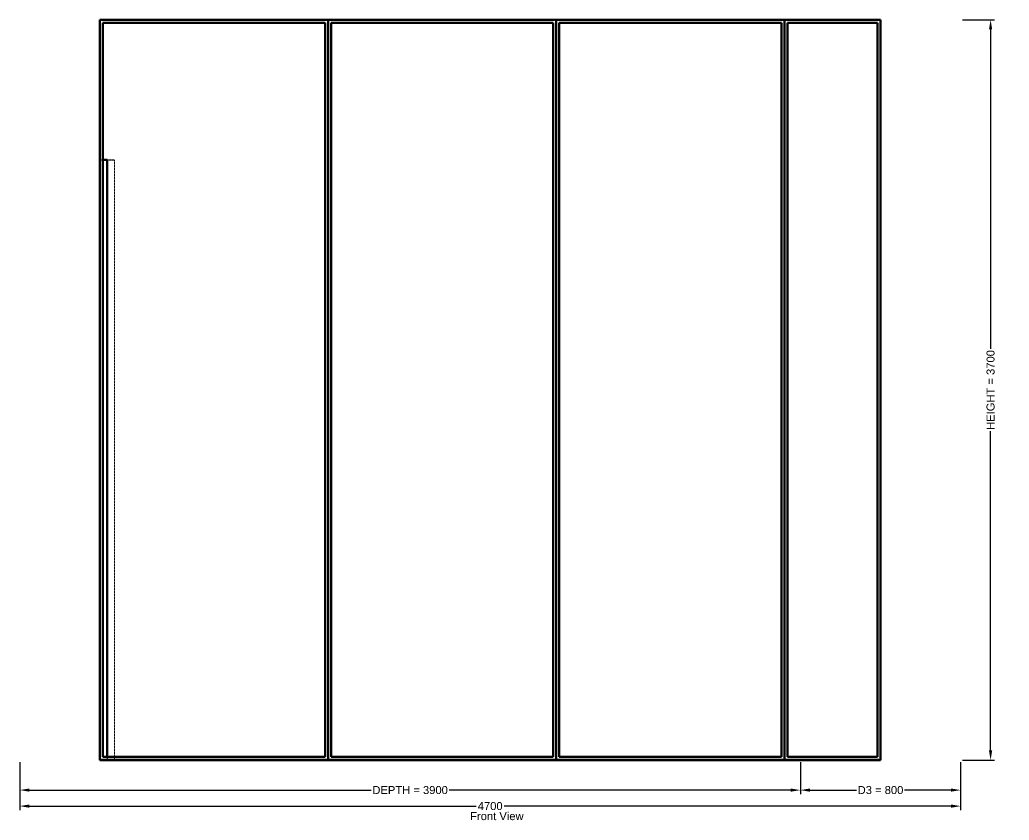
# Model space of a CAD drawing. Header units: millimetres. Extents: x 1091 to 14628, y 360 to 10440.
# Drawn here: x 5088 to 10031, y 6223 to 10225 of the extents above; entities that cross this region are included whole.
import ezdxf

# ---------------------------------------------------------------- set-up
doc = ezdxf.new("R2010")
doc.units = ezdxf.units.MM
doc.linetypes.add('Hidden', pattern=[15, 5, -3, 5, -2])
for name, color, linetype, lineweight in [('Default', 7, 'Continuous', 50), ('HiddenEdges', 2, 'Hidden', 15), ('HiddenSilhouettes', 2, 'Hidden', 15), ('Silhouettes', 7, 'Continuous', 50)]:
    doc.layers.add(name, color=color, linetype=linetype, lineweight=lineweight)
doc.layers.add('Dimension', color=7, linetype='Continuous', lineweight=50, true_color=0x6495ed)
doc.styles.add('Default', font='arial.ttf')
doc.dimstyles.get("Standard").update_dxf_attribs({"dimtxt": 0.18, "dimasz": 0.18, "dimexe": 0.18, "dimexo": 0.0625, "dimgap": 0.09, "dimtad": 0, "dimtih": 1, "dimtoh": 1, "dimdec": 4, "dimzin": 0, "dimdsep": 46, "dimtxsty": 'Standard', "dimcen": 0.09, "dimadec": 0, "dimazin": 0, "dimtfac": 1, "dimtdec": 4, "dimtofl": 0, "dimtmove": 0, "dimatfit": 3, "dimfxl": 1, "dimtolj": 1, "dimtzin": 0, "dimarcsym": 0})

# ---------------------------------------------------------------- blocks, each defined once
blk = doc.blocks.new('Front')
at = {"layer": 'HiddenEdges'}
for points in [[(-1948.8, -1848.2, 0), (-1948.8, 1849.4, 0)], [(-1948.8, 1849.4, 0), (-811.2, 1849.4, 0)], [(-811.2, -1848.2, 0), (-811.2, 1849.4, 0)], [(-808.8, -1848.2, 0), (-808.8, 1849.4, 0)], [(-808.8, 1849.4, 0), (328.8, 1849.4, 0)], [(328.8, -1848.2, 0), (328.8, 1849.4, 0)], [(331.2, -1848.2, 0), (331.2, 1849.4, 0)], [(331.2, 1849.4, 0), (1468.8, 1849.4, 0)], [(1468.8, -1848.2, 0), (1468.8, 1849.4, 0)], [(1471.2, 1849.4, 0), (1948.8, 1849.4, 0)], [(1471.2, -1848.2, 0), (1471.2, 1849.4, 0)], [(1948.8, -1848.2, 0), (1948.8, 1849.4, 0)], [(-1948.8, 1149.4, 0), (-1913.2, 1149.4, 0)], [(-1912, -349.4, 0), (-1912, 1149.4, 0)], [(-1912, 1149.4, 0), (-1876.4, 1149.4, 0)], [(-1950, 1113.8, 0), (-1948.8, 1113.8, 0)], [(-1913.2, 1113.8, 0), (-1912, 1113.8, 0)], [(-1950, 1056.1, 0), (-1948.8, 1056.1, 0)], [(-1950, 1047.7, 0), (-1948.8, 1047.7, 0)], [(-1913.2, 1056.1, 0), (-1912, 1056.1, 0)], [(-1913.2, 1047.7, 0), (-1912, 1047.7, 0)], [(-1950, 906.1, 0), (-1948.8, 906.1, 0)], [(-1950, 897.7, 0), (-1948.8, 897.7, 0)], [(-1913.2, 906.1, 0), (-1912, 906.1, 0)], [(-1913.2, 897.7, 0), (-1912, 897.7, 0)], [(-1950, 756.1, 0), (-1948.8, 756.1, 0)], [(-1950, 747.7, 0), (-1948.8, 747.7, 0)], [(-1913.2, 756.1, 0), (-1912, 756.1, 0)], [(-1913.2, 747.7, 0), (-1912, 747.7, 0)], [(-1950, 606.1, 0), (-1948.8, 606.1, 0)], [(-1950, 597.7, 0), (-1948.8, 597.7, 0)], [(-1913.2, 606.1, 0), (-1912, 606.1, 0)], [(-1913.2, 597.7, 0), (-1912, 597.7, 0)], [(-1950, 456.1, 0), (-1948.8, 456.1, 0)], [(-1950, 447.7, 0), (-1948.8, 447.7, 0)], [(-1913.2, 456.1, 0), (-1912, 456.1, 0)], [(-1913.2, 447.7, 0), (-1912, 447.7, 0)], [(-1950, 306.1, 0), (-1948.8, 306.1, 0)], [(-1950, 297.7, 0), (-1948.8, 297.7, 0)], [(-1913.2, 306.1, 0), (-1912, 306.1, 0)], [(-1913.2, 297.7, 0), (-1912, 297.7, 0)], [(-1950, 156.1, 0), (-1948.8, 156.1, 0)], [(-1913.2, 156.1, 0), (-1912, 156.1, 0)], [(-1950, 147.7, 0), (-1948.8, 147.7, 0)], [(-1913.2, 147.7, 0), (-1912, 147.7, 0)], [(-1950, 6.1, 0), (-1948.8, 6.1, 0)], [(-1913.2, 6.1, 0), (-1912, 6.1, 0)], [(-1950, -2.3, 0), (-1948.8, -2.3, 0)], [(-1913.2, -2.3, 0), (-1912, -2.3, 0)], [(-1950, -143.9, 0), (-1948.8, -143.9, 0)], [(-1913.2, -143.9, 0), (-1912, -143.9, 0)], [(-1950, -152.3, 0), (-1948.8, -152.3, 0)], [(-1913.2, -152.3, 0), (-1912, -152.3, 0)], [(-1950, -293.9, 0), (-1948.8, -293.9, 0)], [(-1913.2, -293.9, 0), (-1912, -293.9, 0)], [(-1950, -302.3, 0), (-1948.8, -302.3, 0)], [(-1913.2, -302.3, 0), (-1912, -302.3, 0)], [(-1912, -1848.2, 0), (-1912, -349.4, 0)], [(-1950, -443.9, 0), (-1948.8, -443.9, 0)], [(-1913.2, -443.9, 0), (-1912, -443.9, 0)], [(-1950, -452.3, 0), (-1948.8, -452.3, 0)], [(-1913.2, -452.3, 0), (-1912, -452.3, 0)], [(-1950, -593.9, 0), (-1948.8, -593.9, 0)], [(-1950, -602.3, 0), (-1948.8, -602.3, 0)], [(-1913.2, -593.9, 0), (-1912, -593.9, 0)], [(-1913.2, -602.3, 0), (-1912, -602.3, 0)], [(-1950, -743.9, 0), (-1948.8, -743.9, 0)], [(-1950, -752.3, 0), (-1948.8, -752.3, 0)], [(-1913.2, -743.9, 0), (-1912, -743.9, 0)], [(-1913.2, -752.3, 0), (-1912, -752.3, 0)], [(-1950, -893.9, 0), (-1948.8, -893.9, 0)], [(-1950, -894.6, 0), (-1948.8, -894.6, 0)], [(-1950, -901.6, 0), (-1948.8, -901.6, 0)], [(-1950, -902.3, 0), (-1948.8, -902.3, 0)], [(-1913.2, -893.9, 0), (-1912, -893.9, 0)], [(-1913.2, -894.6, 0), (-1912, -894.6, 0)], [(-1913.2, -901.6, 0), (-1912, -901.6, 0)], [(-1913.2, -902.3, 0), (-1912, -902.3, 0)], [(-1950, -1043.9, 0), (-1948.8, -1043.9, 0)], [(-1950, -1044.6, 0), (-1948.8, -1044.6, 0)], [(-1950, -1051.6, 0), (-1948.8, -1051.6, 0)], [(-1950, -1052.3, 0), (-1948.8, -1052.3, 0)], [(-1913.2, -1043.9, 0), (-1912, -1043.9, 0)], [(-1913.2, -1044.6, 0), (-1912, -1044.6, 0)], [(-1913.2, -1051.6, 0), (-1912, -1051.6, 0)], [(-1913.2, -1052.3, 0), (-1912, -1052.3, 0)], [(-1950, -1193.9, 0), (-1948.8, -1193.9, 0)], [(-1950, -1194.6, 0), (-1948.8, -1194.6, 0)], [(-1950, -1201.6, 0), (-1948.8, -1201.6, 0)], [(-1950, -1202.3, 0), (-1948.8, -1202.3, 0)], [(-1913.2, -1193.9, 0), (-1912, -1193.9, 0)], [(-1913.2, -1194.6, 0), (-1912, -1194.6, 0)], [(-1913.2, -1201.6, 0), (-1912, -1201.6, 0)], [(-1913.2, -1202.3, 0), (-1912, -1202.3, 0)], [(-1950, -1343.9, 0), (-1948.8, -1343.9, 0)], [(-1950, -1344.6, 0), (-1948.8, -1344.6, 0)], [(-1950, -1352.3, 0), (-1948.8, -1352.3, 0)], [(-1913.2, -1343.9, 0), (-1912, -1343.9, 0)], [(-1913.2, -1344.6, 0), (-1912, -1344.6, 0)], [(-1913.2, -1352.3, 0), (-1912, -1352.3, 0)], [(-1950, -1493.9, 0), (-1948.8, -1493.9, 0)], [(-1950, -1494.6, 0), (-1948.8, -1494.6, 0)], [(-1950, -1502.3, 0), (-1948.8, -1502.3, 0)], [(-1913.2, -1493.9, 0), (-1912, -1493.9, 0)], [(-1913.2, -1494.6, 0), (-1912, -1494.6, 0)], [(-1913.2, -1502.3, 0), (-1912, -1502.3, 0)], [(-1950, -1644.6, 0), (-1948.8, -1644.6, 0)], [(-1950, -1651.6, 0), (-1948.8, -1651.6, 0)], [(-1913.2, -1644.6, 0), (-1912, -1644.6, 0)], [(-1913.2, -1651.6, 0), (-1912, -1651.6, 0)], [(-1950, -1744.6, 0), (-1948.8, -1744.6, 0)], [(-1950, -1751.6, 0), (-1948.8, -1751.6, 0)], [(-1913.2, -1744.6, 0), (-1912, -1744.6, 0)], [(-1913.2, -1751.6, 0), (-1912, -1751.6, 0)], [(-1950, -1812.6, 0), (-1948.8, -1812.6, 0)], [(-1913.2, -1812.6, 0), (-1912, -1812.6, 0)], [(-1948.8, -1848.2, 0), (-811.2, -1848.2, 0)], [(-808.8, -1848.2, 0), (328.8, -1848.2, 0)], [(331.2, -1848.2, 0), (1468.8, -1848.2, 0)], [(1471.2, -1848.2, 0), (1948.8, -1848.2, 0)]]:
    blk.add_polyline3d(points, dxfattribs=at)
at = {"layer": 'HiddenSilhouettes'}
for points in [[(-1950, 1849.4, 0), (-810, 1849.4, 0)], [(-810, 1849.4, 0), (330, 1849.4, 0)], [(330, 1849.4, 0), (1470, 1849.4, 0)], [(1470, 1849.4, 0), (1950, 1849.4, 0)], [(-1950, 1150.6, 0), (-1935, 1150.6, 0)], [(-1913.2, 1150.6, 0), (-1876.4, 1150.6, 0)], [(-1912, 925.3, 0), (-1912, 1149.4, 0)], [(-1876.4, -1849.4, 0), (-1876.4, 1150.6, 0)], [(-1912, -1812.6, 0), (-1912, 1113.8, 0)], [(-1950, 1056.4, 0), (-1948.8, 1056.4, 0)], [(-1950, 1047.4, 0), (-1948.8, 1047.4, 0)], [(-1913.2, 1056.4, 0), (-1912, 1056.4, 0)], [(-1913.2, 1047.4, 0), (-1912, 1047.4, 0)], [(-1950, 906.4, 0), (-1948.8, 906.4, 0)], [(-1950, 897.4, 0), (-1948.8, 897.4, 0)], [(-1913.2, 906.4, 0), (-1912, 906.4, 0)], [(-1913.2, 897.4, 0), (-1912, 897.4, 0)], [(-1950, 756.4, 0), (-1948.8, 756.4, 0)], [(-1950, 747.4, 0), (-1948.8, 747.4, 0)], [(-1913.2, 756.4, 0), (-1912, 756.4, 0)], [(-1913.2, 747.4, 0), (-1912, 747.4, 0)], [(-1950, 606.4, 0), (-1948.8, 606.4, 0)], [(-1950, 597.4, 0), (-1948.8, 597.4, 0)], [(-1913.2, 606.4, 0), (-1912, 606.4, 0)], [(-1913.2, 597.4, 0), (-1912, 597.4, 0)], [(-1950, 456.4, 0), (-1948.8, 456.4, 0)], [(-1950, 447.4, 0), (-1948.8, 447.4, 0)], [(-1913.2, 456.4, 0), (-1912, 456.4, 0)], [(-1913.2, 447.4, 0), (-1912, 447.4, 0)], [(-1950, 306.4, 0), (-1948.8, 306.4, 0)], [(-1950, 297.4, 0), (-1948.8, 297.4, 0)], [(-1913.2, 306.4, 0), (-1912, 306.4, 0)], [(-1913.2, 297.4, 0), (-1912, 297.4, 0)], [(-1950, 156.4, 0), (-1948.8, 156.4, 0)], [(-1913.2, 156.4, 0), (-1912, 156.4, 0)], [(-1950, 147.4, 0), (-1948.8, 147.4, 0)], [(-1913.2, 147.4, 0), (-1912, 147.4, 0)], [(-1950, 6.4, 0), (-1948.8, 6.4, 0)], [(-1913.2, 6.4, 0), (-1912, 6.4, 0)], [(-1950, -2.6, 0), (-1948.8, -2.6, 0)], [(-1913.2, -2.6, 0), (-1912, -2.6, 0)], [(330, -1849.4, 0), (330, 0, 0)], [(-1950, -143.6, 0), (-1948.8, -143.6, 0)], [(-1913.2, -143.6, 0), (-1912, -143.6, 0)], [(-1950, -152.6, 0), (-1948.8, -152.6, 0)], [(-1913.2, -152.6, 0), (-1912, -152.6, 0)], [(-1950, -293.6, 0), (-1948.8, -293.6, 0)], [(-1913.2, -293.6, 0), (-1912, -293.6, 0)], [(-1950, -302.6, 0), (-1948.8, -302.6, 0)], [(-1913.2, -302.6, 0), (-1912, -302.6, 0)], [(-1950, -443.6, 0), (-1948.8, -443.6, 0)], [(-1913.2, -443.6, 0), (-1912, -443.6, 0)], [(-1950, -452.6, 0), (-1948.8, -452.6, 0)], [(-1913.2, -452.6, 0), (-1912, -452.6, 0)], [(-1950, -593.6, 0), (-1948.8, -593.6, 0)], [(-1950, -602.6, 0), (-1948.8, -602.6, 0)], [(-1913.2, -593.6, 0), (-1912, -593.6, 0)], [(-1913.2, -602.6, 0), (-1912, -602.6, 0)], [(-1950, -743.6, 0), (-1948.8, -743.6, 0)], [(-1950, -752.6, 0), (-1948.8, -752.6, 0)], [(-1913.2, -743.6, 0), (-1912, -743.6, 0)], [(-1913.2, -752.6, 0), (-1912, -752.6, 0)], [(-1950, -893.6, 0), (-1948.8, -893.6, 0)], [(-1950, -902.6, 0), (-1948.8, -902.6, 0)], [(-1913.2, -893.6, 0), (-1912, -893.6, 0)], [(-1913.2, -902.6, 0), (-1912, -902.6, 0)], [(-1950, -1043.6, 0), (-1948.8, -1043.6, 0)], [(-1950, -1052.6, 0), (-1948.8, -1052.6, 0)], [(-1913.2, -1043.6, 0), (-1912, -1043.6, 0)], [(-1913.2, -1052.6, 0), (-1912, -1052.6, 0)], [(-1950, -1193.6, 0), (-1948.8, -1193.6, 0)], [(-1950, -1202.6, 0), (-1948.8, -1202.6, 0)], [(-1913.2, -1193.6, 0), (-1912, -1193.6, 0)], [(-1913.2, -1202.6, 0), (-1912, -1202.6, 0)], [(-1950, -1343.6, 0), (-1948.8, -1343.6, 0)], [(-1950, -1352.6, 0), (-1948.8, -1352.6, 0)], [(-1913.2, -1343.6, 0), (-1912, -1343.6, 0)], [(-1913.2, -1352.6, 0), (-1912, -1352.6, 0)], [(-1950, -1493.6, 0), (-1948.8, -1493.6, 0)], [(-1950, -1502.6, 0), (-1948.8, -1502.6, 0)], [(-1913.2, -1493.6, 0), (-1912, -1493.6, 0)], [(-1913.2, -1502.6, 0), (-1912, -1502.6, 0)], [(-1950, -1849.4, 0), (-1950, -1619.3, 0)], [(-1912, -1848.2, 0), (-1912, -1619.3, 0)], [(-1950, -1643.6, 0), (-1948.8, -1643.6, 0)], [(-1950, -1652.6, 0), (-1948.8, -1652.6, 0)], [(-1913.2, -1643.6, 0), (-1912, -1643.6, 0)], [(-1913.2, -1652.6, 0), (-1912, -1652.6, 0)], [(-1950, -1743.6, 0), (-1948.8, -1743.6, 0)], [(-1950, -1752.6, 0), (-1948.8, -1752.6, 0)], [(-1913.2, -1743.6, 0), (-1912, -1743.6, 0)], [(-1913.2, -1752.6, 0), (-1912, -1752.6, 0)], [(-1913.2, -1849.4, 0), (-1913.2, -1834.4, 0)]]:
    blk.add_polyline3d(points, dxfattribs=at)
at = {"layer": 'Silhouettes'}
for points in [[(-1950, -1849.4, 0), (-1950, 1850.6, 0)], [(-1950, 1850.6, 0), (-810, 1850.6, 0)], [(-1935, -1834.4, 0), (-1935, 1835.6, 0)], [(-1935, 1835.6, 0), (-825, 1835.6, 0)], [(-825, -1834.4, 0), (-825, 1835.6, 0)], [(-810, 1850.6, 0), (330, 1850.6, 0)], [(-810, -1849.4, 0), (-810, 1850.6, 0)], [(-795, 1835.6, 0), (315, 1835.6, 0)], [(-795, -1834.4, 0), (-795, 1835.6, 0)], [(315, -1834.4, 0), (315, 1835.6, 0)], [(330, -1849.4, 0), (330, 1850.6, 0)], [(330, 1850.6, 0), (1470, 1850.6, 0)], [(345, 1835.6, 0), (1455, 1835.6, 0)], [(345, -1834.4, 0), (345, 1835.6, 0)], [(1455, -1834.4, 0), (1455, 1835.6, 0)], [(1470, 1850.6, 0), (1950, 1850.6, 0)], [(1470, -1849.4, 0), (1470, 1850.6, 0)], [(1485, 1835.6, 0), (1935, 1835.6, 0)], [(1485, -1834.4, 0), (1485, 1835.6, 0)], [(1935, -1834.4, 0), (1935, 1835.6, 0)], [(1950, -1849.4, 0), (1950, 1850.6, 0)], [(-1935, 1150.6, 0), (-1913.2, 1150.6, 0)], [(-1913.2, -1834.4, 0), (-1913.2, 1150.6, 0)], [(1470, -1850.6, 0), (1470, 0, 0)], [(1950, -1850.6, 0), (1950, 0, 0)], [(-810, -1850.6, 0), (-810, -925.3, 0)], [(-1950, -1850.6, 0), (-1950, -1849.4, 0)], [(-1950, -1849.4, 0), (-810, -1849.4, 0)], [(-1950, -1850.6, 0), (-810, -1850.6, 0)], [(-1935, -1834.4, 0), (-825, -1834.4, 0)], [(-810, -1849.4, 0), (330, -1849.4, 0)], [(-810, -1850.6, 0), (330, -1850.6, 0)], [(-795, -1834.4, 0), (315, -1834.4, 0)], [(330, -1850.6, 0), (330, -1849.4, 0)], [(330, -1849.4, 0), (1470, -1849.4, 0)], [(330, -1850.6, 0), (1470, -1850.6, 0)], [(345, -1834.4, 0), (1455, -1834.4, 0)], [(1470, -1849.4, 0), (1950, -1849.4, 0)], [(1470, -1850.6, 0), (1950, -1850.6, 0)], [(1485, -1834.4, 0), (1935, -1834.4, 0)]]:
    blk.add_polyline3d(points, dxfattribs=at)
for points in [[(-810, 1849.4, 0)], [(1470, 1849.4, 0)], [(1950, 1849.4, 0)]]:
    blk.add_polyline3d(points, close=True, dxfattribs=at)
blk = doc.blocks.new('*D9')
at = {"layer": 'Defpoints', "color": 0}
for p in [(5088, 6524), (8988, 6524), (8988, 6374)]:
    blk.add_point(p, dxfattribs=at)
at = {"layer": 'Dimension', "color": 0, "lineweight": -2}
for p, q in [((5088, 6514), (5088, 6354)), ((8988, 6514), (8988, 6354)), ((5136, 6374), (6842.8, 6374)), ((8940, 6374), (7233.2, 6374))]:
    blk.add_line(p, q, dxfattribs=at)
at = {"layer": 'Dimension', "color": 0}
for points in [[(5136, 6382), (5136, 6366), (5088, 6374)], [(8940, 6366), (8940, 6382), (8988, 6374)]]:
    blk.add_solid(points, dxfattribs=at)
at = {"layer": 'Dimension', "color": 0, "insert": (7038, 6374), "char_height": 40, "attachment_point": 5, "style": 'Default'}
blk.add_mtext('\\A1;DEPTH = 3900', dxfattribs=at)
blk = doc.blocks.new('*D10')
at = {"layer": 'Defpoints', "color": 0}
for p in [(8988, 6524), (9788, 6524), (9788, 6374)]:
    blk.add_point(p, dxfattribs=at)
at = {"layer": 'Dimension', "color": 0, "lineweight": -2}
for p, q in [((8988, 6514), (8988, 6354)), ((9788, 6514), (9788, 6354)), ((9036, 6374), (9267.3, 6374)), ((9740, 6374), (9508.7, 6374))]:
    blk.add_line(p, q, dxfattribs=at)
at = {"layer": 'Dimension', "color": 0}
for points in [[(9036, 6382), (9036, 6366), (8988, 6374)], [(9740, 6366), (9740, 6382), (9788, 6374)]]:
    blk.add_solid(points, dxfattribs=at)
at = {"layer": 'Dimension', "color": 0, "insert": (9388, 6374), "char_height": 40, "attachment_point": 5, "style": 'Default'}
blk.add_mtext('\\A1;D3 = 800', dxfattribs=at)
blk = doc.blocks.new('*D11')
at = {"layer": 'Defpoints', "color": 0}
for p in [(5088, 6524), (9788, 6524), (9788, 6294)]:
    blk.add_point(p, dxfattribs=at)
at = {"layer": 'Dimension', "color": 0, "lineweight": -2}
for p, q in [((5088, 6514), (5088, 6274)), ((9788, 6514), (9788, 6274)), ((5136, 6294), (7367.5, 6294)), ((9740, 6294), (7508.5, 6294))]:
    blk.add_line(p, q, dxfattribs=at)
at = {"layer": 'Dimension', "color": 0}
for points in [[(5136, 6302), (5136, 6286), (5088, 6294)], [(9740, 6286), (9740, 6302), (9788, 6294)]]:
    blk.add_solid(points, dxfattribs=at)
at = {"layer": 'Dimension', "color": 0, "insert": (7438, 6294), "char_height": 40, "attachment_point": 5, "style": 'Default'}
blk.add_mtext('\\A1;4700', dxfattribs=at)
blk = doc.blocks.new('*D12')
at = {"layer": 'Defpoints', "color": 0}
for p in [(9788, 10224), (9938, 10224), (9788, 6524)]:
    blk.add_point(p, dxfattribs=at)
at = {"layer": 'Dimension', "color": 0, "lineweight": -2}
for p, q in [((9798, 10224), (9958, 10224)), ((9938, 10176), (9938, 8580)), ((9938, 6572), (9938, 8168)), ((9798, 6524), (9958, 6524))]:
    blk.add_line(p, q, dxfattribs=at)
at = {"layer": 'Dimension', "color": 0}
for points in [[(9946, 10176), (9930, 10176), (9938, 10224)], [(9930, 6572), (9946, 6572), (9938, 6524)]]:
    blk.add_solid(points, dxfattribs=at)
at = {"layer": 'Dimension', "color": 0, "insert": (9938, 8374), "char_height": 40, "attachment_point": 5, "rotation": 90, "style": 'Default'}
blk.add_mtext('\\A1;HEIGHT = 3700', dxfattribs=at)

msp = doc.modelspace()

# ---------------------------------------------------------------- block references
at = {"layer": 'Default'}
msp.add_blockref('Front', (7438, 8374), dxfattribs=at)

# ---------------------------------------------------------------- texts
at = {"layer": 'Dimension', "style": 'Default'}
msp.add_text('Front View', height=40, dxfattribs=at).set_placement((7338, 6224))

# ---------------------------------------------------------------- dimensions: what is measured, and where the dimension line sits
at = {"layer": 'Dimension'}
dim = msp.add_linear_dim(base=(9938, 10224), p1=(9788, 6524), p2=(9788, 10224), angle=90, text='HEIGHT = <>', dimstyle='Standard', override={"dimscale": 1, "dimtxt": 40, "dimasz": 48, "dimexe": 20, "dimexo": 10, "dimgap": 10, "dimtad": 0, "dimjust": 0, "dimtih": 0, "dimtoh": 0, "dimdec": 3, "dimlfac": 1, "dimzin": 8, "dimlunit": 2, "dimpost": '', "dimtxsty": 'Default', "dimsah": 0, "dimse1": 0, "dimse2": 0, "dimclrt": 0, "dimtol": 0, "dimlim": 0, "dimtp": 0, "dimtm": 0, "dimtfac": 1, "dimtdec": 3, "dimtix": 0, "dimtzin": 8}, dxfattribs=at)
dim.commit()
dim.dimension.update_dxf_attribs({"geometry": '*D12', "text_midpoint": (9938, 8374), "dimtype": 160})
for base, p1, p2, text, picture, middle in [((8988, 6374), (5088, 6524), (8988, 6524), 'DEPTH = <>', '*D9', (7038, 6374)), ((9788, 6374), (8988, 6524), (9788, 6524), 'D3 = <>', '*D10', (9388, 6374))]:
    dim = msp.add_linear_dim(base=base, p1=p1, p2=p2, text=text, dimstyle='Standard', override={"dimscale": 1, "dimtxt": 40, "dimasz": 48, "dimexe": 20, "dimexo": 10, "dimgap": 10, "dimtad": 0, "dimjust": 0, "dimtih": 0, "dimtoh": 0, "dimdec": 3, "dimlfac": 1, "dimzin": 8, "dimlunit": 2, "dimpost": '', "dimtxsty": 'Default', "dimsah": 0, "dimse1": 0, "dimse2": 0, "dimclrt": 0, "dimtol": 0, "dimlim": 0, "dimtp": 0, "dimtm": 0, "dimtfac": 1, "dimtdec": 3, "dimtix": 0, "dimtzin": 8}, dxfattribs=at)
    dim.commit()
    dim.dimension.update_dxf_attribs({"geometry": picture, "text_midpoint": middle, "dimtype": 160})
dim = msp.add_linear_dim(base=(9788, 6294), p1=(5088, 6524), p2=(9788, 6524), dimstyle='Standard', override={"dimscale": 1, "dimtxt": 40, "dimasz": 48, "dimexe": 20, "dimexo": 10, "dimgap": 10, "dimtad": 0, "dimjust": 0, "dimtih": 0, "dimtoh": 0, "dimdec": 3, "dimlfac": 1, "dimzin": 8, "dimlunit": 2, "dimpost": '', "dimtxsty": 'Default', "dimsah": 0, "dimse1": 0, "dimse2": 0, "dimclrt": 0, "dimtol": 0, "dimlim": 0, "dimtp": 0, "dimtm": 0, "dimtfac": 1, "dimtdec": 3, "dimtix": 0, "dimtzin": 8}, dxfattribs=at)
dim.commit()
dim.dimension.update_dxf_attribs({"geometry": '*D11', "text_midpoint": (7438, 6294), "dimtype": 160})

doc.saveas('drawing.dxf')
